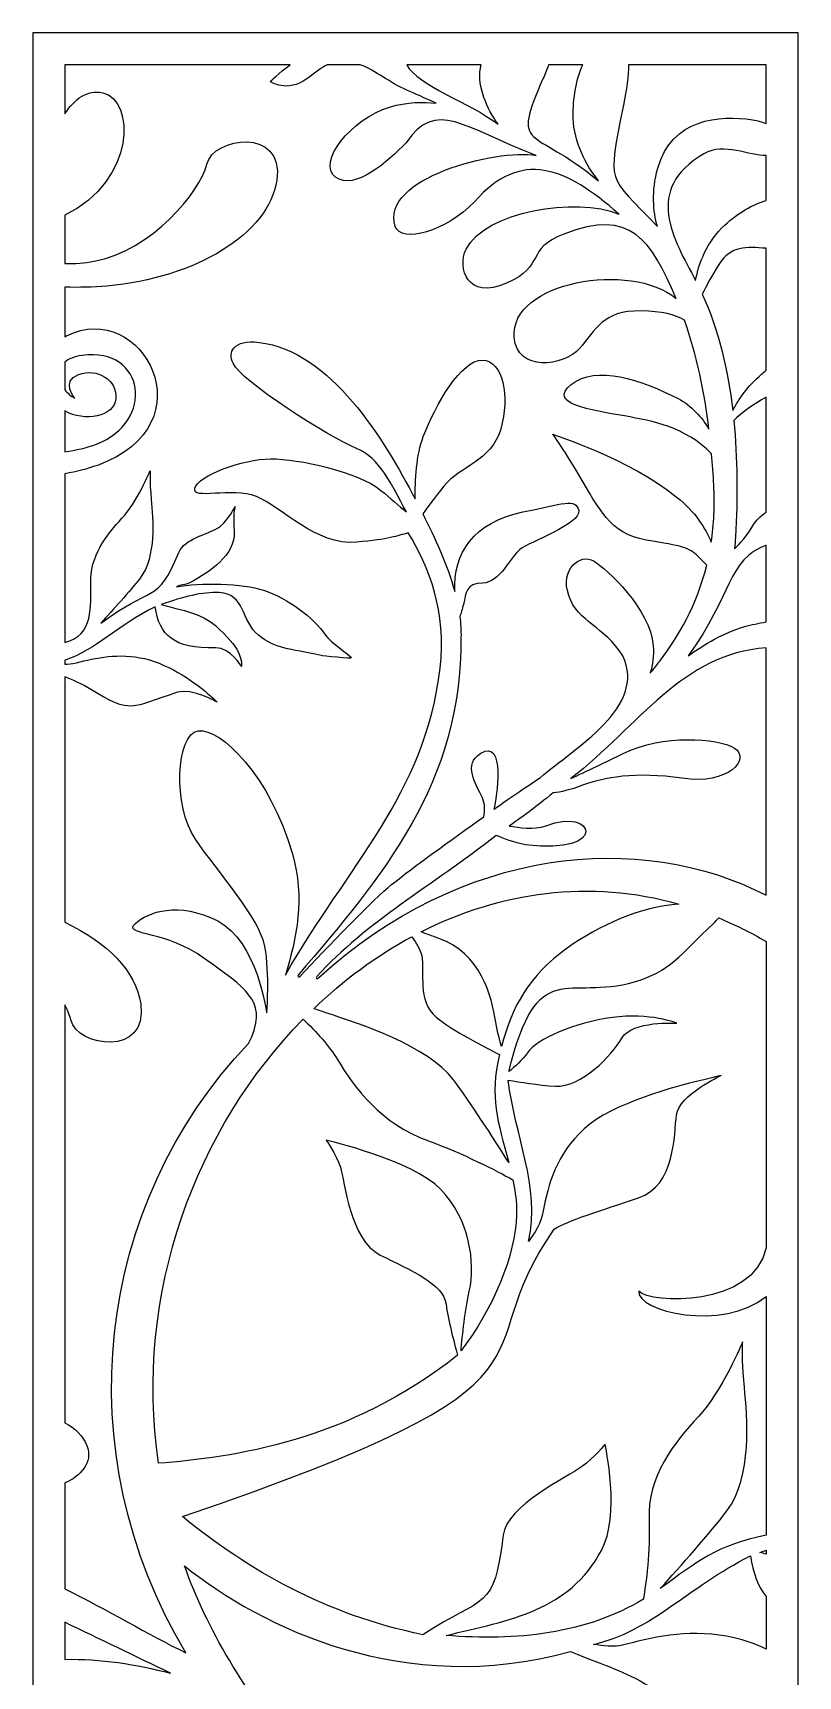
# Model space of a CAD drawing. Header units: centimetres. Extents: x -49 to 17, y -124 to 110.
# Drawn here: x -49.5 to 17.3, y -33.3 to 110.2 of the extents above; entities that cross this region are included whole.
import ezdxf

# ---------------------------------------------------------------- set-up
doc = ezdxf.new("R2010")
doc.units = ezdxf.units.CM
doc.header["$MEASUREMENT"] = 0
doc.layers.add('layer 1', color=7, linetype='Continuous')

msp = doc.modelspace()

# ---------------------------------------------------------------- linework, layer by layer
at = {"layer": 'layer 1', "color": 141}
for points, knots in [([(14.53017, -123.61049), (14.53017, -123.61049), (2.59773, -123.61049), (2.59773, -123.61049), (2.59773, -123.61049), (2.59773, -123.61049), (-3.28819, -123.61049), (-3.28819, -123.61049), (-3.28819, -123.61049), (-3.28819, -123.61049), (-11.98236, -123.61049), (-11.98236, -123.61049), (-11.98236, -123.61049), (-11.98236, -123.61049), (-17.14743, -123.61049), (-17.14743, -123.61049), (-17.14743, -123.61049), (-17.14743, -123.61049), (-24.10358, -123.61049), (-24.10358, -123.61049), (-24.10358, -123.61049), (-24.10358, -123.61049), (-29.57331, -123.61049), (-29.57331, -123.61049), (-29.57331, -123.61049), (-29.57331, -123.61049), (-33.49654, -123.61049), (-33.49654, -123.61049), (-33.49654, -123.61049), (-33.49654, -123.61049), (-35.16635, -123.61049), (-35.16635, -123.61049), (-35.16635, -123.61049), (-35.16635, -123.61049), (-35.2209, -123.61049), (-35.2209, -123.61049), (-35.2209, -123.61049), (-35.2209, -123.61049), (-37.13252, -123.61049), (-37.13252, -123.61049), (-37.13252, -123.61049), (-37.13252, -123.61049), (-43.0634, -123.61049), (-43.0634, -123.61049), (-43.0634, -123.61049), (-43.0634, -123.61049), (-45.85466, -123.61049), (-45.85466, -123.61049), (-45.85466, -123.61049), (-45.85466, -123.61049), (-46.70176, -123.61049), (-46.70176, -123.61049), (-46.70176, -123.61049), (-46.70176, -123.61049), (-49.48503, -123.61049), (-49.48503, -123.61049), (-49.48503, -123.61049), (-49.48503, -123.61049), (-49.48503, -120.82722), (-49.48503, -120.82722), (-49.48503, -120.82722), (-49.48503, -120.82722), (-49.48503, -95.26019), (-49.48503, -95.26019), (-49.48503, -95.26019), (-49.48503, -95.26019), (-49.48503, -93.63935), (-49.48503, -93.63935), (-49.48503, -93.63935), (-49.48503, -93.63935), (-49.48503, -75.21119), (-49.48503, -75.21119), (-49.48503, -75.21119), (-49.48503, -75.21119), (-49.48503, -72.286), (-49.48503, -72.286), (-49.48503, -72.286), (-49.48503, -72.286), (-49.48503, -33.89677), (-49.48503, -33.89677), (-49.48503, -33.89677), (-49.48503, -33.89677), (-49.48503, -32.11366), (-49.48503, -32.11366), (-49.48503, -32.11366), (-49.48503, -32.11366), (-49.48503, -27.23215), (-49.48503, -27.23215), (-49.48503, -27.23215), (-49.48503, -27.23215), (-49.48503, -24.23742), (-49.48503, -24.23742), (-49.48503, -24.23742), (-49.48503, -24.23742), (-49.48503, -15.8034), (-49.48503, -15.8034), (-49.48503, -15.8034), (-49.48503, -15.8034), (-49.48503, -13.69534), (-49.48503, -13.69534), (-49.48503, -13.69534), (-49.48503, -13.69534), (-49.48503, -11.50482), (-49.48503, -11.50482), (-49.48503, -11.50482), (-49.48503, -11.50482), (-49.48503, -10.71672), (-49.48503, -10.71672), (-49.48503, -10.71672), (-49.48503, -10.71672), (-49.48503, 0.79151), (-49.48503, 0.79151), (-49.48503, 0.79151), (-49.48503, 0.79151), (-49.48503, 7.53074), (-49.48503, 7.53074), (-49.48503, 7.53074), (-49.48503, 7.53074), (-49.48503, 28.84719), (-49.48503, 28.84719), (-49.48503, 28.84719), (-49.48503, 28.84719), (-49.48503, 33.58481), (-49.48503, 33.58481), (-49.48503, 33.58481), (-49.48503, 33.58481), (-49.48503, 71.41688), (-49.48503, 71.41688), (-49.48503, 71.41688), (-49.48503, 71.41688), (-49.48503, 73.51096), (-49.48503, 73.51096), (-49.48503, 73.51096), (-49.48503, 73.51096), (-49.48503, 88.22528), (-49.48503, 88.22528), (-49.48503, 88.22528), (-49.48503, 88.22528), (-49.48503, 90.2775), (-49.48503, 90.2775), (-49.48503, 90.2775), (-49.48503, 90.2775), (-49.48503, 93.26028), (-49.48503, 93.26028), (-49.48503, 93.26028), (-49.48503, 93.26028), (-49.48503, 97.80154), (-49.48503, 97.80154), (-49.48503, 97.80154), (-49.48503, 97.80154), (-49.48503, 107.40089), (-49.48503, 107.40089), (-49.48503, 107.40089), (-49.48503, 107.40089), (-49.48503, 110.18416), (-49.48503, 110.18416), (-49.48503, 110.18416), (-49.48503, 110.18416), (-46.70176, 110.18416), (-46.70176, 110.18416), (-46.70176, 110.18416), (-46.70176, 110.18416), (-22.59126, 110.18416), (-22.59126, 110.18416), (-22.59126, 110.18416), (-22.59126, 110.18416), (-20.7396, 110.18416), (-20.7396, 110.18416), (-20.7396, 110.18416), (-20.7396, 110.18416), (-18.30544, 110.18416), (-18.30544, 110.18416), (-18.30544, 110.18416), (-18.30544, 110.18416), (-15.38807, 110.18416), (-15.38807, 110.18416), (-15.38807, 110.18416), (-15.38807, 110.18416), (-8.41388, 110.18416), (-8.41388, 110.18416), (-8.41388, 110.18416), (-8.41388, 110.18416), (-4.50424, 110.18416), (-4.50424, 110.18416), (-4.50424, 110.18416), (-4.50424, 110.18416), (14.53017, 110.18416), (14.53017, 110.18416), (14.53017, 110.18416), (14.53017, 110.18416), (17.31344, 110.18416), (17.31344, 110.18416), (17.31344, 110.18416), (17.31344, 110.18416), (17.31344, 107.40089), (17.31344, 107.40089), (17.31344, 107.40089), (17.31344, 107.40089), (17.31344, 95.89202), (17.31344, 95.89202), (17.31344, 95.89202), (17.31344, 95.89202), (17.31344, 91.40021), (17.31344, 91.40021), (17.31344, 91.40021), (17.31344, 91.40021), (17.31344, 82.64008), (17.31344, 82.64008), (17.31344, 82.64008), (17.31344, 82.64008), (17.31344, 79.666), (17.31344, 79.666), (17.31344, 79.666), (17.31344, 79.666), (17.31344, 69.77913), (17.31344, 69.77913), (17.31344, 69.77913), (17.31344, 69.77913), (17.31344, 66.06603), (17.31344, 66.06603), (17.31344, 66.06603), (17.31344, 66.06603), (17.31344, 59.00961), (17.31344, 59.00961), (17.31344, 59.00961), (17.31344, 59.00961), (17.31344, 56.39298), (17.31344, 56.39298), (17.31344, 56.39298), (17.31344, 56.39298), (17.31344, 33.24182), (17.31344, 33.24182), (17.31344, 33.24182), (17.31344, 33.24182), (17.31344, 29.05725), (17.31344, 29.05725), (17.31344, 29.05725), (17.31344, 29.05725), (17.31344, 3.33801), (17.31344, 3.33801), (17.31344, 3.33801), (17.31344, 3.33801), (17.31344, -0.15271), (17.31344, -0.15271), (17.31344, -0.15271), (17.31344, -0.15271), (17.31344, -3.89104), (17.31344, -3.89104), (17.31344, -3.89104), (17.31344, -3.89104), (17.31344, -4.10436), (17.31344, -4.10436), (17.31344, -4.10436), (17.31344, -4.10436), (17.31344, -14.19958), (17.31344, -14.19958), (17.31344, -14.19958), (17.31344, -14.19958), (17.31344, -19.89128), (17.31344, -19.89128), (17.31344, -19.89128), (17.31344, -19.89128), (17.31344, -20.4491), (17.31344, -20.4491), (17.31344, -20.4491), (17.31344, -20.4491), (17.31344, -21.46833), (17.31344, -21.46833), (17.31344, -21.46833), (17.31344, -21.46833), (17.31344, -23.10727), (17.31344, -23.10727), (17.31344, -23.10727), (17.31344, -23.10727), (17.31344, -28.06078), (17.31344, -28.06078), (17.31344, -28.06078), (17.31344, -28.06078), (17.31344, -32.46795), (17.31344, -32.46795), (17.31344, -32.46795), (17.31344, -32.46795), (17.31344, -34.46588), (17.31344, -34.46588), (17.31344, -34.46588), (17.31344, -34.46588), (17.31344, -41.5992), (17.31344, -41.5992), (17.31344, -41.5992), (17.31344, -41.5992), (17.31344, -45.99986), (17.31344, -45.99986), (17.31344, -45.99986), (17.31344, -45.99986), (17.31344, -66.07031), (17.31344, -66.07031), (17.31344, -66.07031), (17.31344, -66.07031), (17.31344, -73.65919), (17.31344, -73.65919), (17.31344, -73.65919), (17.31344, -73.65919), (17.31344, -120.82722), (17.31344, -120.82722), (17.31344, -120.82722), (17.31344, -120.82722), (17.31344, -121.30969), (17.31344, -121.30969), (17.31344, -121.30969), (17.31344, -121.30969), (17.31344, -123.03151), (17.31344, -123.03151), (17.31344, -123.03151), (17.31344, -123.03151), (17.31344, -123.61049), (17.31344, -123.61049), (17.31344, -123.61049), (17.31344, -123.61049), (14.53017, -123.61049), (14.53017, -123.61049)], [0, 0, 0, 0, 0.012345679, 0.012345679, 0.012345679, 0.012345679, 0.024691358, 0.024691358, 0.024691358, 0.024691358, 0.037037037, 0.037037037, 0.037037037, 0.037037037, 0.049382716, 0.049382716, 0.049382716, 0.049382716, 0.061728395, 0.061728395, 0.061728395, 0.061728395, 0.074074074, 0.074074074, 0.074074074, 0.074074074, 0.086419753, 0.086419753, 0.086419753, 0.086419753, 0.098765432, 0.098765432, 0.098765432, 0.098765432, 0.111111111, 0.111111111, 0.111111111, 0.111111111, 0.12345679, 0.12345679, 0.12345679, 0.12345679, 0.135802469, 0.135802469, 0.135802469, 0.135802469, 0.148148148, 0.148148148, 0.148148148, 0.148148148, 0.160493827, 0.160493827, 0.160493827, 0.160493827, 0.172839506, 0.172839506, 0.172839506, 0.172839506, 0.185185185, 0.185185185, 0.185185185, 0.185185185, 0.197530864, 0.197530864, 0.197530864, 0.197530864, 0.209876543, 0.209876543, 0.209876543, 0.209876543, 0.222222222, 0.222222222, 0.222222222, 0.222222222, 0.234567901, 0.234567901, 0.234567901, 0.234567901, 0.24691358, 0.24691358, 0.24691358, 0.24691358, 0.259259259, 0.259259259, 0.259259259, 0.259259259, 0.271604938, 0.271604938, 0.271604938, 0.271604938, 0.283950617, 0.283950617, 0.283950617, 0.283950617, 0.296296296, 0.296296296, 0.296296296, 0.296296296, 0.308641975, 0.308641975, 0.308641975, 0.308641975, 0.320987654, 0.320987654, 0.320987654, 0.320987654, 0.333333333, 0.333333333, 0.333333333, 0.333333333, 0.345679012, 0.345679012, 0.345679012, 0.345679012, 0.358024691, 0.358024691, 0.358024691, 0.358024691, 0.37037037, 0.37037037, 0.37037037, 0.37037037, 0.382716049, 0.382716049, 0.382716049, 0.382716049, 0.395061728, 0.395061728, 0.395061728, 0.395061728, 0.407407407, 0.407407407, 0.407407407, 0.407407407, 0.419753086, 0.419753086, 0.419753086, 0.419753086, 0.432098765, 0.432098765, 0.432098765, 0.432098765, 0.444444444, 0.444444444, 0.444444444, 0.444444444, 0.456790123, 0.456790123, 0.456790123, 0.456790123, 0.469135802, 0.469135802, 0.469135802, 0.469135802, 0.481481481, 0.481481481, 0.481481481, 0.481481481, 0.49382716, 0.49382716, 0.49382716, 0.49382716, 0.50617284, 0.50617284, 0.50617284, 0.50617284, 0.518518519, 0.518518519, 0.518518519, 0.518518519, 0.530864198, 0.530864198, 0.530864198, 0.530864198, 0.543209877, 0.543209877, 0.543209877, 0.543209877, 0.555555556, 0.555555556, 0.555555556, 0.555555556, 0.567901235, 0.567901235, 0.567901235, 0.567901235, 0.580246914, 0.580246914, 0.580246914, 0.580246914, 0.592592593, 0.592592593, 0.592592593, 0.592592593, 0.604938272, 0.604938272, 0.604938272, 0.604938272, 0.617283951, 0.617283951, 0.617283951, 0.617283951, 0.62962963, 0.62962963, 0.62962963, 0.62962963, 0.641975309, 0.641975309, 0.641975309, 0.641975309, 0.654320988, 0.654320988, 0.654320988, 0.654320988, 0.666666667, 0.666666667, 0.666666667, 0.666666667, 0.679012346, 0.679012346, 0.679012346, 0.679012346, 0.691358025, 0.691358025, 0.691358025, 0.691358025, 0.703703704, 0.703703704, 0.703703704, 0.703703704, 0.716049383, 0.716049383, 0.716049383, 0.716049383, 0.728395062, 0.728395062, 0.728395062, 0.728395062, 0.740740741, 0.740740741, 0.740740741, 0.740740741, 0.75308642, 0.75308642, 0.75308642, 0.75308642, 0.765432099, 0.765432099, 0.765432099, 0.765432099, 0.777777778, 0.777777778, 0.777777778, 0.777777778, 0.790123457, 0.790123457, 0.790123457, 0.790123457, 0.802469136, 0.802469136, 0.802469136, 0.802469136, 0.814814815, 0.814814815, 0.814814815, 0.814814815, 0.827160494, 0.827160494, 0.827160494, 0.827160494, 0.839506173, 0.839506173, 0.839506173, 0.839506173, 0.851851852, 0.851851852, 0.851851852, 0.851851852, 0.864197531, 0.864197531, 0.864197531, 0.864197531, 0.87654321, 0.87654321, 0.87654321, 0.87654321, 0.888888889, 0.888888889, 0.888888889, 0.888888889, 0.901234568, 0.901234568, 0.901234568, 0.901234568, 0.913580247, 0.913580247, 0.913580247, 0.913580247, 0.925925926, 0.925925926, 0.925925926, 0.925925926, 0.938271605, 0.938271605, 0.938271605, 0.938271605, 0.950617284, 0.950617284, 0.950617284, 0.950617284, 0.962962963, 0.962962963, 0.962962963, 0.962962963, 0.975308642, 0.975308642, 0.975308642, 0.975308642, 1, 1, 1, 1]), ([(-27.01625, 107.40089), (-28.03802, 106.65851), (-28.76322, 105.92714), (-28.76322, 105.92714), (-28.76322, 105.92714), (-28.76322, 105.92714), (-27.3036, 104.91377), (-25.57821, 106.17478), (-25.57821, 106.17478), (-24.77184, 106.76373), (-24.2399, 107.15742), (-23.79152, 107.40089), (-23.79152, 107.40089), (-23.79152, 107.40089), (-20.90987, 107.40089), (-20.90987, 107.40089), (-20.90987, 107.40089), (-19.52009, 106.88164), (-18.39804, 105.86193), (-16.83527, 105.18205), (-16.83527, 105.18205), (-16.15512, 104.88606), (-15.27904, 104.49737), (-14.28254, 104.03794), (-14.28254, 104.03794), (-15.38884, 104.1715), (-16.81341, 104.16754), (-18.34345, 103.70387), (-18.34345, 103.70387), (-21.74106, 102.67636), (-24.74094, 98.82327), (-23.06459, 97.59172), (-23.06459, 97.59172), (-21.38846, 96.36002), (-18.53848, 98.92901), (-16.88702, 100.59395), (-16.88702, 100.59395), (-14.35243, 104.44248), (-11.86905, 101.94132), (-5.56605, 99.47294), (-5.56605, 99.47294), (-8.9989, 100.10592), (-19.22073, 97.48068), (-17.86541, 93.28693), (-17.86541, 93.28693), (-17.31749, 91.74647), (-13.42713, 92.83609), (-10.9381, 95.43187), (-10.9381, 95.43187), (-6.90713, 100.07904), (-2.933, 98.43552), (1.66924, 94.36347), (1.66924, 94.36347), (-2.0658, 95.8936), (-10.0541, 94.59628), (-11.66475, 91.2983), (-11.66475, 91.2983), (-12.46379, 89.66528), (-11.58544, 86.80051), (-8.13014, 88.32428), (-8.13014, 88.32428), (-4.67478, 89.84583), (-6.56799, 91.29347), (-3.1359, 92.61807), (-3.1359, 92.61807), (2.73856, 94.88756), (4.44168, 92.13934), (6.66389, 86.9889), (6.66389, 86.9889), (2.75849, 90.27432), (-7.88241, 88.47095), (-7.47262, 83.58013), (-7.47262, 83.58013), (-7.21889, 80.56661), (-3.15653, 81.04287), (-1.7578, 82.62793), (-1.7578, 82.62793), (-0.35881, 84.21401), (0.21062, 85.96514), (3.60074, 85.89794), (3.60074, 85.89794), (5.42981, 85.86006), (6.55706, 85.58435), (7.39239, 85.10736), (7.39239, 85.10736), (8.48547, 82.02915), (9.14518, 78.72364), (9.53174, 75.58342), (9.53174, 75.58342), (8.90159, 76.62011), (8.02575, 77.63939), (6.83224, 78.25452), (6.83224, 78.25452), (3.62759, 79.90664), (-0.34507, 81.21826), (-2.4892, 79.49243), (-2.4892, 79.49243), (-4.63424, 77.76544), (-0.80927, 77.2639), (2.16256, 76.72927), (2.16256, 76.72927), (4.69552, 76.2736), (7.40169, 75.79592), (9.7638, 73.43834), (9.7638, 73.43834), (9.84683, 72.50437), (9.90973, 71.59486), (9.9539, 70.72163), (9.9539, 70.72163), (10.04618, 68.90188), (9.95569, 67.23824), (9.72857, 65.71005), (9.72857, 65.71005), (9.25266, 66.90928), (8.36013, 68.32168), (6.67673, 69.68409), (6.67673, 69.68409), (2.57562, 73.00234), (-4.09348, 75.12905), (-4.09348, 75.12905), (-4.09348, 75.12905), (-4.09348, 75.12905), (-3.35621, 74.17168), (-1.7335, 71.44773), (-1.7335, 71.44773), (-0.11079, 68.72394), (0.83682, 66.45451), (4.04913, 65.89985), (4.04913, 65.89985), (7.2609, 65.34624), (7.74159, 65.30808), (8.61095, 64.44081), (8.61095, 64.44081), (8.86862, 64.18399), (9.11165, 63.93008), (9.33223, 63.69747), (9.33223, 63.69747), (8.46821, 60.1757), (6.8686, 57.46896), (5.23684, 55.32665), (5.23684, 55.32665), (4.97868, 54.98745), (4.69825, 54.6372), (4.40676, 54.28108), (4.40676, 54.28108), (4.60984, 54.99912), (4.72929, 55.80328), (4.66642, 56.66892), (4.66642, 56.66892), (4.43561, 59.88061), (0.5976, 63.3789), (-0.53514, 64.06838), (-0.53514, 64.06838), (-1.66797, 64.75667), (-3.52565, 63.40558), (-2.7093, 61.04604), (-2.7093, 61.04604), (-1.89386, 58.68549), (0.37986, 58.40603), (2.01393, 55.78116), (2.01393, 55.78116), (4.14581, 51.33335), (-2.23288, 47.71007), (-5.17729, 45.17247), (-5.17729, 45.17247), (-6.35082, 44.37756), (-7.6228, 43.5425), (-9.23755, 42.40452), (-9.23755, 42.40452), (-9.00051, 43.36227), (-8.21332, 48.6331), (-10.39116, 47.28282), (-10.39116, 47.28282), (-11.96161, 46.30887), (-10.82426, 44.62235), (-10.24188, 43.37863), (-10.24188, 43.37863), (-10.00544, 42.87318), (-10.02166, 42.27305), (-10.12227, 41.73827), (-10.12227, 41.73827), (-13.05342, 39.66592), (-16.19956, 37.37918), (-18.16659, 35.82313), (-18.16659, 35.82313), (-19.65183, 34.64749), (-24.00093, 30.11475), (-26.11389, 27.85609), (-26.11389, 27.85609), (-26.27064, 27.62634), (-26.42737, 27.78615), (-26.33881, 27.90267), (-26.33881, 27.90267), (-19.02299, 36.44083), (-11.9905, 44.68569), (-12.11836, 57.40003), (-12.11836, 57.40003), (-12.09886, 57.99881), (-12.14302, 58.60646), (-12.22062, 59.2204), (-12.22062, 59.2204), (-12.11987, 59.498), (-12.00392, 59.85663), (-11.90269, 60.27751), (-11.90269, 60.27751), (-11.66666, 61.25674), (-11.68234, 62.15587), (-10.22759, 62.14179), (-10.22759, 62.14179), (-8.77321, 62.1253), (-7.77339, 64.44171), (-6.97093, 65.07551), (-6.97093, 65.07551), (-6.16833, 65.71154), (-1.6073, 67.34606), (-1.84021, 68.46218), (-1.84021, 68.46218), (-2.07415, 69.57852), (-3.2257, 69.07178), (-6.70838, 68.3491), (-6.70838, 68.3491), (-11.05905, 67.44778), (-12.78332, 64.72218), (-12.66203, 61.41372), (-12.66203, 61.41372), (-13.29433, 63.74732), (-14.38507, 66.08232), (-15.45811, 68.19136), (-15.45811, 68.19136), (-15.02301, 68.77397), (-14.37556, 69.62919), (-13.60674, 70.59287), (-13.60674, 70.59287), (-12.18406, 72.37589), (-9.46825, 72.75939), (-8.65137, 75.58988), (-8.65137, 75.58988), (-7.83527, 78.41816), (-8.43691, 81.56093), (-10.25216, 81.6054), (-10.25216, 81.6054), (-12.06742, 81.64971), (-14.34655, 77.73843), (-15.40398, 74.92696), (-15.40398, 74.92696), (-16.00726, 73.32184), (-16.13051, 71.09905), (-16.12523, 69.48222), (-16.12523, 69.48222), (-18.80401, 74.62732), (-23.47255, 82.42753), (-29.7329, 83.149), (-29.7329, 83.149), (-31.99283, 83.4665), (-32.51266, 82.22343), (-32.00954, 81.33311), (-32.00954, 81.33311), (-31.34159, 79.78264), (-23.66303, 74.88232), (-21.23005, 73.89185), (-21.23005, 73.89185), (-19.17254, 73.05318), (-18.23377, 70.80204), (-16.87991, 68.34967), (-16.87991, 68.34967), (-17.51432, 68.89132), (-18.29207, 69.54945), (-19.11033, 70.23073), (-19.11033, 70.23073), (-21.10145, 71.88419), (-26.31014, 72.99645), (-28.73894, 72.9899), (-28.73894, 72.9899), (-31.16759, 72.98232), (-35.10343, 71.49894), (-35.3513, 70.41961), (-35.3513, 70.41961), (-35.5995, 69.34149), (-32.17939, 70.56702), (-29.97498, 69.69462), (-29.97498, 69.69462), (-27.77084, 68.82103), (-24.77455, 65.38977), (-21.2178, 65.70732), (-21.2178, 65.70732), (-18.33845, 65.9638), (-17.7414, 66.25896), (-16.72067, 66.52383), (-16.72067, 66.52383), (-14.89576, 63.58357), (-13.36192, 59.62541), (-13.93792, 54.71362), (-13.93792, 54.71362), (-15.23076, 43.67364), (-22.03425, 37.41319), (-27.44463, 27.91098), (-27.44463, 27.91098), (-26.45841, 31.13572), (-25.70312, 34.61383), (-26.83348, 38.50494), (-26.83348, 38.50494), (-28.82265, 45.35076), (-33.07314, 49.47934), (-35.0427, 49.23656), (-35.0427, 49.23656), (-37.01246, 48.99397), (-37.27386, 42.6261), (-35.30145, 39.77471), (-35.30145, 39.77471), (-33.32943, 36.92385), (-29.68159, 32.84302), (-29.2387, 30.4126), (-29.2387, 30.4126), (-28.79499, 27.98199), (-29.06867, 24.60981), (-29.06867, 24.60981), (-29.06867, 24.60981), (-29.06867, 24.60981), (-29.91397, 30.86473), (-33.34724, 32.63406), (-33.34724, 32.63406), (-36.78096, 34.40307), (-39.44522, 33.41624), (-40.5347, 32.4053), (-40.5347, 32.4053), (-41.62401, 31.39385), (-38.4174, 31.83851), (-35.13823, 29.78191), (-35.13823, 29.78191), (-31.37758, 27.12316), (-29.32979, 25.95393), (-30.13173, 23.22257), (-30.13173, 23.22257), (-30.24629, 22.83238), (-30.41902, 22.4103), (-30.65321, 21.94746), (-30.65321, 21.94746), (-44.06995, 7.84453), (-46.62809, -13.65581), (-36.14051, -31.26094), (-36.14051, -31.26094), (-39.39812, -29.70588), (-43.00518, -27.47655), (-46.70176, -25.69753), (-46.70176, -25.69753), (-46.70176, -25.69753), (-46.70176, -16.43001), (-46.70176, -16.43001), (-46.70176, -16.43001), (-45.34951, -15.93676), (-44.22658, -14.59036), (-44.7439, -13.25805), (-44.7439, -13.25805), (-45.10406, -12.33033), (-45.79382, -11.63149), (-46.70176, -11.20164), (-46.70176, -11.20164), (-46.70176, 1.00415), (-46.70176, 13.04356), (-46.70176, 25.3046), (-46.70176, 25.3046), (-46.44353, 24.82069), (-46.26493, 24.37798), (-46.17718, 24.00367), (-46.17718, 24.00367), (-45.61806, 21.61786), (-39.40591, 20.71605), (-40.06736, 25.39225), (-40.06736, 25.39225), (-40.47098, 28.24454), (-43.01909, 30.80108), (-46.70176, 32.51727), (-46.70176, 32.51727), (-46.70176, 32.51727), (-46.70176, 53.95103), (-46.70176, 53.95103), (-46.70176, 53.95103), (-45.89716, 53.63331), (-45.25208, 53.34752), (-44.42721, 52.84944), (-44.42721, 52.84944), (-40.75318, 50.63046), (-41.06813, 51.29644), (-36.84763, 52.60248), (-36.84763, 52.60248), (-35.59993, 52.98869), (-33.40941, 51.75962), (-33.40941, 51.75962), (-33.40941, 51.75962), (-33.40941, 51.75962), (-33.40941, 51.75962), (-34.23392, 52.50822), (-34.23392, 52.50822), (-35.05869, 53.25659), (-37.49142, 55.02817), (-39.72846, 55.54035), (-39.72846, 55.54035), (-41.96597, 56.05221), (-44.00212, 55.62269), (-45.69036, 55.18064), (-45.69036, 55.18064), (-46.10368, 55.07253), (-46.41731, 55.05278), (-46.70176, 55.06786), (-46.70176, 55.06786), (-46.70176, 55.06786), (-46.70176, 55.39716), (-46.70176, 55.39716), (-46.70176, 55.39716), (-43.92653, 56.32342), (-42.01334, 58.49294), (-38.81685, 60.07259), (-38.81685, 60.07259), (-38.43533, 57.60313), (-37.25529, 56.40873), (-33.51629, 56.47998), (-33.51629, 56.47998), (-32.20477, 56.50472), (-31.287, 54.845), (-31.287, 54.845), (-31.287, 54.845), (-31.287, 54.845), (-31.0462, 55.929), (-32.497, 57.37735), (-32.497, 57.37735), (-34.46338, 59.65403), (-35.85263, 59.54072), (-38.2898, 60.26781), (-38.2898, 60.26781), (-36.32569, 60.95923), (-34.7124, 61.36421), (-33.22231, 61.31075), (-33.22231, 61.31075), (-30.95736, 61.22872), (-31.29065, 58.79787), (-29.79751, 57.5938), (-29.79751, 57.5938), (-28.30411, 56.39014), (-27.16684, 56.42141), (-24.3251, 55.81504), (-24.3251, 55.81504), (-24.29054, 55.80764), (-21.53488, 55.46187), (-21.67423, 55.63339), (-21.67423, 55.63339), (-21.85637, 55.85758), (-23.55738, 57.01645), (-23.94636, 57.59783), (-23.94636, 57.59783), (-24.9807, 59.14436), (-27.21036, 60.79142), (-29.3464, 61.51523), (-29.3464, 61.51523), (-31.11241, 62.11383), (-34.96194, 62.22031), (-36.95111, 61.80749), (-36.95111, 61.80749), (-36.65065, 62.02142), (-36.21608, 61.91817), (-35.60551, 62.25919), (-35.60551, 62.25919), (-34.15519, 63.06935), (-31.78755, 64.56468), (-31.91304, 66.65291), (-31.91304, 66.65291), (-31.99666, 68.04987), (-31.90103, 68.60282), (-31.82928, 68.81674), (-31.82928, 68.81674), (-32.02428, 68.4441), (-32.63396, 67.36633), (-33.37973, 66.92189), (-33.37973, 66.92189), (-34.28849, 66.37989), (-36.23291, 66.01888), (-36.74865, 64.81565), (-36.74865, 64.81565), (-38.59809, 60.26129), (-39.18029, 61.92057), (-43.55939, 58.6452), (-43.55939, 58.6452), (-42.47128, 59.84679), (-41.04619, 61.35428), (-40.12651, 62.56631), (-40.12651, 62.56631), (-38.69314, 64.45484), (-39.00073, 67.77162), (-39.15431, 69.42983), (-39.15431, 69.42983), (-39.3079, 71.0883), (-39.25162, 71.94863), (-39.25162, 71.94863), (-39.25162, 71.94863), (-39.25162, 71.94863), (-40.3924, 69.18738), (-41.70594, 67.79751), (-41.70594, 67.79751), (-43.01953, 66.40759), (-44.54439, 64.45049), (-44.43759, 62.07509), (-44.43759, 62.07509), (-44.43805, 60.20868), (-44.14419, 57.54946), (-46.70176, 56.96253), (-46.70176, 56.96253), (-46.70176, 56.96253), (-46.70176, 71.68817), (-46.70176, 71.68817), (-46.70176, 71.68817), (-45.6891, 71.85801), (-44.73194, 72.10302), (-43.85651, 72.41975), (-43.85651, 72.41975), (-33.95013, 76.00384), (-40.00069, 87.03547), (-46.53736, 83.73685), (-46.53736, 83.73685), (-46.59344, 83.70852), (-46.64819, 83.67963), (-46.70176, 83.65027), (-46.70176, 83.65027), (-46.70176, 83.65027), (-46.70176, 87.98223), (-46.70176, 87.98223), (-46.70176, 87.98223), (-45.45671, 87.93591), (-44.22097, 87.97135), (-43.01526, 88.07858), (-43.01526, 88.07858), (-35.27629, 88.76512), (-28.85371, 92.64691), (-28.19207, 97.32238), (-28.19207, 97.32238), (-27.53062, 101.99859), (-33.74277, 101.09677), (-34.30189, 98.71097), (-34.30189, 98.71097), (-34.86096, 96.32613), (-39.1035, 91.16672), (-44.17132, 90.23742), (-44.17132, 90.23742), (-44.94427, 90.09598), (-45.79655, 90.02809), (-46.70176, 90.03579), (-46.70176, 90.03579), (-46.70176, 90.03579), (-46.70176, 94.25264), (-46.70176, 94.25264), (-46.70176, 94.25264), (-40.42768, 97.35706), (-40.60503, 104.34926), (-43.37382, 104.94893), (-43.37382, 104.94893), (-44.79284, 105.25651), (-45.82156, 104.41307), (-46.70176, 103.10037), (-46.70176, 103.10037), (-46.70176, 103.10037), (-46.70176, 107.40089), (-46.70176, 107.40089), (-46.70176, 107.40089), (-46.70176, 107.40089), (-27.01625, 107.40089), (-27.01625, 107.40089)], [0, 0, 0, 0, 0.007042254, 0.007042254, 0.007042254, 0.007042254, 0.014084507, 0.014084507, 0.014084507, 0.014084507, 0.021126761, 0.021126761, 0.021126761, 0.021126761, 0.028169014, 0.028169014, 0.028169014, 0.028169014, 0.035211268, 0.035211268, 0.035211268, 0.035211268, 0.042253521, 0.042253521, 0.042253521, 0.042253521, 0.049295775, 0.049295775, 0.049295775, 0.049295775, 0.056338028, 0.056338028, 0.056338028, 0.056338028, 0.063380282, 0.063380282, 0.063380282, 0.063380282, 0.070422535, 0.070422535, 0.070422535, 0.070422535, 0.077464789, 0.077464789, 0.077464789, 0.077464789, 0.084507042, 0.084507042, 0.084507042, 0.084507042, 0.091549296, 0.091549296, 0.091549296, 0.091549296, 0.098591549, 0.098591549, 0.098591549, 0.098591549, 0.105633803, 0.105633803, 0.105633803, 0.105633803, 0.112676056, 0.112676056, 0.112676056, 0.112676056, 0.11971831, 0.11971831, 0.11971831, 0.11971831, 0.126760563, 0.126760563, 0.126760563, 0.126760563, 0.133802817, 0.133802817, 0.133802817, 0.133802817, 0.14084507, 0.14084507, 0.14084507, 0.14084507, 0.147887324, 0.147887324, 0.147887324, 0.147887324, 0.154929577, 0.154929577, 0.154929577, 0.154929577, 0.161971831, 0.161971831, 0.161971831, 0.161971831, 0.169014085, 0.169014085, 0.169014085, 0.169014085, 0.176056338, 0.176056338, 0.176056338, 0.176056338, 0.183098592, 0.183098592, 0.183098592, 0.183098592, 0.190140845, 0.190140845, 0.190140845, 0.190140845, 0.197183099, 0.197183099, 0.197183099, 0.197183099, 0.204225352, 0.204225352, 0.204225352, 0.204225352, 0.211267606, 0.211267606, 0.211267606, 0.211267606, 0.218309859, 0.218309859, 0.218309859, 0.218309859, 0.225352113, 0.225352113, 0.225352113, 0.225352113, 0.232394366, 0.232394366, 0.232394366, 0.232394366, 0.23943662, 0.23943662, 0.23943662, 0.23943662, 0.246478873, 0.246478873, 0.246478873, 0.246478873, 0.253521127, 0.253521127, 0.253521127, 0.253521127, 0.26056338, 0.26056338, 0.26056338, 0.26056338, 0.267605634, 0.267605634, 0.267605634, 0.267605634, 0.274647887, 0.274647887, 0.274647887, 0.274647887, 0.281690141, 0.281690141, 0.281690141, 0.281690141, 0.288732394, 0.288732394, 0.288732394, 0.288732394, 0.295774648, 0.295774648, 0.295774648, 0.295774648, 0.302816901, 0.302816901, 0.302816901, 0.302816901, 0.309859155, 0.309859155, 0.309859155, 0.309859155, 0.316901408, 0.316901408, 0.316901408, 0.316901408, 0.323943662, 0.323943662, 0.323943662, 0.323943662, 0.330985915, 0.330985915, 0.330985915, 0.330985915, 0.338028169, 0.338028169, 0.338028169, 0.338028169, 0.345070423, 0.345070423, 0.345070423, 0.345070423, 0.352112676, 0.352112676, 0.352112676, 0.352112676, 0.35915493, 0.35915493, 0.35915493, 0.35915493, 0.366197183, 0.366197183, 0.366197183, 0.366197183, 0.373239437, 0.373239437, 0.373239437, 0.373239437, 0.38028169, 0.38028169, 0.38028169, 0.38028169, 0.387323944, 0.387323944, 0.387323944, 0.387323944, 0.394366197, 0.394366197, 0.394366197, 0.394366197, 0.401408451, 0.401408451, 0.401408451, 0.401408451, 0.408450704, 0.408450704, 0.408450704, 0.408450704, 0.415492958, 0.415492958, 0.415492958, 0.415492958, 0.422535211, 0.422535211, 0.422535211, 0.422535211, 0.429577465, 0.429577465, 0.429577465, 0.429577465, 0.436619718, 0.436619718, 0.436619718, 0.436619718, 0.443661972, 0.443661972, 0.443661972, 0.443661972, 0.450704225, 0.450704225, 0.450704225, 0.450704225, 0.457746479, 0.457746479, 0.457746479, 0.457746479, 0.464788732, 0.464788732, 0.464788732, 0.464788732, 0.471830986, 0.471830986, 0.471830986, 0.471830986, 0.478873239, 0.478873239, 0.478873239, 0.478873239, 0.485915493, 0.485915493, 0.485915493, 0.485915493, 0.492957746, 0.492957746, 0.492957746, 0.492957746, 0.5, 0.5, 0.5, 0.5, 0.507042254, 0.507042254, 0.507042254, 0.507042254, 0.514084507, 0.514084507, 0.514084507, 0.514084507, 0.521126761, 0.521126761, 0.521126761, 0.521126761, 0.528169014, 0.528169014, 0.528169014, 0.528169014, 0.535211268, 0.535211268, 0.535211268, 0.535211268, 0.542253521, 0.542253521, 0.542253521, 0.542253521, 0.549295775, 0.549295775, 0.549295775, 0.549295775, 0.556338028, 0.556338028, 0.556338028, 0.556338028, 0.563380282, 0.563380282, 0.563380282, 0.563380282, 0.570422535, 0.570422535, 0.570422535, 0.570422535, 0.577464789, 0.577464789, 0.577464789, 0.577464789, 0.584507042, 0.584507042, 0.584507042, 0.584507042, 0.591549296, 0.591549296, 0.591549296, 0.591549296, 0.598591549, 0.598591549, 0.598591549, 0.598591549, 0.605633803, 0.605633803, 0.605633803, 0.605633803, 0.612676056, 0.612676056, 0.612676056, 0.612676056, 0.61971831, 0.61971831, 0.61971831, 0.61971831, 0.626760563, 0.626760563, 0.626760563, 0.626760563, 0.633802817, 0.633802817, 0.633802817, 0.633802817, 0.64084507, 0.64084507, 0.64084507, 0.64084507, 0.647887324, 0.647887324, 0.647887324, 0.647887324, 0.654929577, 0.654929577, 0.654929577, 0.654929577, 0.661971831, 0.661971831, 0.661971831, 0.661971831, 0.669014085, 0.669014085, 0.669014085, 0.669014085, 0.676056338, 0.676056338, 0.676056338, 0.676056338, 0.683098592, 0.683098592, 0.683098592, 0.683098592, 0.690140845, 0.690140845, 0.690140845, 0.690140845, 0.697183099, 0.697183099, 0.697183099, 0.697183099, 0.704225352, 0.704225352, 0.704225352, 0.704225352, 0.711267606, 0.711267606, 0.711267606, 0.711267606, 0.718309859, 0.718309859, 0.718309859, 0.718309859, 0.725352113, 0.725352113, 0.725352113, 0.725352113, 0.732394366, 0.732394366, 0.732394366, 0.732394366, 0.73943662, 0.73943662, 0.73943662, 0.73943662, 0.746478873, 0.746478873, 0.746478873, 0.746478873, 0.753521127, 0.753521127, 0.753521127, 0.753521127, 0.76056338, 0.76056338, 0.76056338, 0.76056338, 0.767605634, 0.767605634, 0.767605634, 0.767605634, 0.774647887, 0.774647887, 0.774647887, 0.774647887, 0.781690141, 0.781690141, 0.781690141, 0.781690141, 0.788732394, 0.788732394, 0.788732394, 0.788732394, 0.795774648, 0.795774648, 0.795774648, 0.795774648, 0.802816901, 0.802816901, 0.802816901, 0.802816901, 0.809859155, 0.809859155, 0.809859155, 0.809859155, 0.816901408, 0.816901408, 0.816901408, 0.816901408, 0.823943662, 0.823943662, 0.823943662, 0.823943662, 0.830985915, 0.830985915, 0.830985915, 0.830985915, 0.838028169, 0.838028169, 0.838028169, 0.838028169, 0.845070423, 0.845070423, 0.845070423, 0.845070423, 0.852112676, 0.852112676, 0.852112676, 0.852112676, 0.85915493, 0.85915493, 0.85915493, 0.85915493, 0.866197183, 0.866197183, 0.866197183, 0.866197183, 0.873239437, 0.873239437, 0.873239437, 0.873239437, 0.88028169, 0.88028169, 0.88028169, 0.88028169, 0.887323944, 0.887323944, 0.887323944, 0.887323944, 0.894366197, 0.894366197, 0.894366197, 0.894366197, 0.901408451, 0.901408451, 0.901408451, 0.901408451, 0.908450704, 0.908450704, 0.908450704, 0.908450704, 0.915492958, 0.915492958, 0.915492958, 0.915492958, 0.922535211, 0.922535211, 0.922535211, 0.922535211, 0.929577465, 0.929577465, 0.929577465, 0.929577465, 0.936619718, 0.936619718, 0.936619718, 0.936619718, 0.943661972, 0.943661972, 0.943661972, 0.943661972, 0.950704225, 0.950704225, 0.950704225, 0.950704225, 0.957746479, 0.957746479, 0.957746479, 0.957746479, 0.964788732, 0.964788732, 0.964788732, 0.964788732, 0.971830986, 0.971830986, 0.971830986, 0.971830986, 0.978873239, 0.978873239, 0.978873239, 0.978873239, 0.985915493, 0.985915493, 0.985915493, 0.985915493, 1, 1, 1, 1]), ([(-10.35647, 107.40089), (-10.38266, 107.29251), (-10.40532, 107.18193), (-10.4241, 107.06915), (-10.4241, 107.06915), (-10.6874, 105.49045), (-9.83329, 103.49355), (-8.88362, 102.2114), (-8.88362, 102.2114), (-11.2758, 104.06759), (-15.89899, 105.54708), (-16.84995, 107.40089), (-16.84995, 107.40089), (-16.84995, 107.40089), (-10.35647, 107.40089), (-10.35647, 107.40089)], [0, 0, 0, 0, 0.2, 0.2, 0.2, 0.2, 0.4, 0.4, 0.4, 0.4, 0.6, 0.6, 0.6, 0.6, 1, 1, 1, 1]), ([(-1.49168, 107.40089), (-2.05973, 106.17965), (-2.35308, 104.50794), (-2.31441, 102.73268), (-2.31441, 102.73268), (-2.2695, 100.63295), (-1.19824, 98.64577), (-0.1236, 97.27634), (-0.1236, 97.27634), (-5.95631, 102.12515), (-7.77795, 99.7271), (-4.9389, 106.23506), (-4.9389, 106.23506), (-4.74033, 106.64554), (-4.58578, 107.03486), (-4.4712, 107.40089), (-4.4712, 107.40089), (-4.4712, 107.40089), (-1.49168, 107.40089), (-1.49168, 107.40089)], [0, 0, 0, 0, 0.166666667, 0.166666667, 0.166666667, 0.166666667, 0.333333333, 0.333333333, 0.333333333, 0.333333333, 0.5, 0.5, 0.5, 0.5, 0.666666667, 0.666666667, 0.666666667, 0.666666667, 1, 1, 1, 1]), ([(14.53017, 107.40089), (14.53017, 107.40089), (14.53017, 102.25811), (14.53017, 102.25811), (14.53017, 102.25811), (14.19669, 102.40529), (13.79691, 102.52169), (13.32543, 102.59217), (13.32543, 102.59217), (10.46227, 103.01753), (6.30446, 102.74938), (5.06118, 98.35678), (5.06118, 98.35678), (4.49039, 96.34132), (4.66853, 94.58637), (5.02547, 93.27377), (5.02547, 93.27377), (0.64216, 97.91691), (0.65811, 96.7239), (2.06779, 103.88341), (2.06779, 103.88341), (2.33101, 105.22125), (2.53453, 106.44833), (2.50501, 107.40089), (2.50501, 107.40089), (2.50501, 107.40089), (14.53017, 107.40089), (14.53017, 107.40089)], [0, 0, 0, 0, 0.125, 0.125, 0.125, 0.125, 0.25, 0.25, 0.25, 0.25, 0.375, 0.375, 0.375, 0.375, 0.5, 0.5, 0.5, 0.5, 0.625, 0.625, 0.625, 0.625, 0.75, 0.75, 0.75, 0.75, 1, 1, 1, 1]), ([(14.53017, 99.47372), (14.53017, 99.47372), (14.53017, 95.55236), (14.53017, 95.55236), (14.53017, 95.55236), (13.3567, 95.19177), (12.11993, 94.52276), (10.91292, 93.40186), (10.91292, 93.40186), (9.33711, 91.93858), (8.65271, 90.10607), (8.35825, 88.5654), (8.35825, 88.5654), (6.45167, 92.18925), (3.7564, 96.51381), (9.09462, 99.63317), (9.09462, 99.63317), (10.83295, 100.64987), (13.07605, 99.41482), (14.53017, 99.47372)], [0, 0, 0, 0, 0.166666667, 0.166666667, 0.166666667, 0.166666667, 0.333333333, 0.333333333, 0.333333333, 0.333333333, 0.5, 0.5, 0.5, 0.5, 0.666666667, 0.666666667, 0.666666667, 0.666666667, 1, 1, 1, 1]), ([(14.53017, 91.37288), (14.53017, 91.37288), (14.53017, 80.71805), (14.53017, 80.71805), (14.53017, 80.71805), (14.39304, 80.60573), (14.25606, 80.49069), (14.11925, 80.37289), (14.11925, 80.37289), (12.92314, 79.34058), (12.13184, 78.20142), (11.60757, 77.20325), (11.60757, 77.20325), (11.18655, 80.81925), (10.35848, 84.27076), (8.94633, 87.35737), (8.94633, 87.35737), (9.29199, 88.08383), (9.76318, 88.97188), (10.3876, 89.95027), (10.3876, 89.95027), (11.45501, 91.62365), (12.77619, 91.49277), (14.53017, 91.37288)], [0, 0, 0, 0, 0.142857143, 0.142857143, 0.142857143, 0.142857143, 0.285714286, 0.285714286, 0.285714286, 0.285714286, 0.428571429, 0.428571429, 0.428571429, 0.428571429, 0.571428571, 0.571428571, 0.571428571, 0.571428571, 0.714285714, 0.714285714, 0.714285714, 0.714285714, 1, 1, 1, 1]), ([(-46.70176, 73.60928), (-46.70176, 73.60928), (-46.70176, 77.17463), (-46.70176, 77.17463), (-46.70176, 77.17463), (-44.99117, 76.17927), (-42.37156, 76.69387), (-42.23644, 78.23436), (-42.23644, 78.23436), (-42.09194, 79.86499), (-43.89201, 80.95587), (-45.48938, 80.35356), (-45.48938, 80.35356), (-47.08809, 79.75172), (-45.8215, 78.28309), (-45.8215, 78.28309), (-45.8215, 78.28309), (-46.17728, 78.48417), (-46.47399, 78.73354), (-46.70176, 79.00744), (-46.70176, 79.00744), (-46.70176, 79.00744), (-46.70176, 81.42245), (-46.70176, 81.42245), (-46.70176, 81.42245), (-46.37126, 81.7083), (-45.87594, 81.92331), (-45.1934, 82.01733), (-45.1934, 82.01733), (-39.60918, 82.78833), (-38.83839, 76.17634), (-43.93094, 74.27632), (-43.93094, 74.27632), (-44.77789, 73.95975), (-45.70965, 73.73539), (-46.70176, 73.60928)], [0, 0, 0, 0, 0.1, 0.1, 0.1, 0.1, 0.2, 0.2, 0.2, 0.2, 0.3, 0.3, 0.3, 0.3, 0.4, 0.4, 0.4, 0.4, 0.5, 0.5, 0.5, 0.5, 0.6, 0.6, 0.6, 0.6, 0.7, 0.7, 0.7, 0.7, 0.8, 0.8, 0.8, 0.8, 1, 1, 1, 1]), ([(14.53017, 78.36587), (14.53017, 78.36587), (14.53017, 68.33902), (14.53017, 68.33902), (14.53017, 68.33902), (14.01161, 67.97257), (13.62861, 67.60304), (13.43173, 67.25235), (13.43173, 67.25235), (12.88482, 66.27892), (12.24557, 65.57625), (11.74835, 65.11717), (11.74835, 65.11717), (11.79555, 65.47061), (11.82907, 65.82588), (11.84895, 66.18055), (11.84895, 66.18055), (12.03222, 69.58703), (12.02695, 73.02432), (11.70065, 76.34211), (11.70065, 76.34211), (12.40101, 77.05816), (13.39267, 77.74293), (14.53017, 78.36587)], [0, 0, 0, 0, 0.142857143, 0.142857143, 0.142857143, 0.142857143, 0.285714286, 0.285714286, 0.285714286, 0.285714286, 0.428571429, 0.428571429, 0.428571429, 0.428571429, 0.571428571, 0.571428571, 0.571428571, 0.571428571, 0.714285714, 0.714285714, 0.714285714, 0.714285714, 1, 1, 1, 1]), ([(14.53017, 65.46379), (14.53017, 65.46379), (14.53017, 58.74556), (14.53017, 58.74556), (14.53017, 58.74556), (13.86754, 58.63785), (13.22678, 58.49971), (12.62862, 58.33396), (12.62862, 58.33396), (10.85802, 57.84183), (9.07969, 56.76087), (7.71637, 55.78127), (7.71637, 55.78127), (11.59418, 61.13371), (11.13089, 64.16348), (14.53017, 65.46379)], [0, 0, 0, 0, 0.2, 0.2, 0.2, 0.2, 0.4, 0.4, 0.4, 0.4, 0.6, 0.6, 0.6, 0.6, 1, 1, 1, 1]), ([(14.53017, 56.47664), (14.53017, 56.47664), (14.53017, 34.88011), (14.53017, 34.88011), (14.53017, 34.88011), (3.46006, 40.59856), (-12.01078, 39.06866), (-24.53761, 27.68963), (-24.53761, 27.68963), (-24.68075, 27.52051), (-24.83833, 27.60629), (-24.70733, 27.77382), (-24.70733, 27.77382), (-20.33863, 32.60269), (-14.66417, 35.67049), (-9.03375, 40.10727), (-9.03375, 40.10727), (-8.43258, 39.84113), (-7.50856, 39.48454), (-6.47303, 39.28655), (-6.47303, 39.28655), (0.96829, 38.38648), (-0.51979, 42.64812), (-4.67129, 40.95416), (-4.67129, 40.95416), (-5.82843, 40.55897), (-7.04002, 40.78594), (-7.8967, 40.92381), (-7.8967, 40.92381), (-6.33695, 42.02399), (-5.66315, 42.5429), (-4.06566, 43.81547), (-4.06566, 43.81547), (-3.41587, 43.86712), (-2.61185, 44.06874), (-1.49495, 44.48172), (-1.49495, 44.48172), (0.28191, 45.13838), (3.13924, 45.71045), (7.19336, 45.09014), (7.19336, 45.09014), (11.24769, 44.46999), (13.22086, 46.80912), (11.74993, 47.72409), (11.74993, 47.72409), (10.27897, 48.6389), (5.45745, 48.92144), (2.11151, 47.28956), (2.11151, 47.28956), (0.52044, 46.51313), (-1.18025, 45.70497), (-2.53148, 45.06662), (-2.53148, 45.06662), (3.45566, 49.71588), (7.1726, 55.99169), (14.53017, 56.47664)], [0, 0, 0, 0, 0.066666667, 0.066666667, 0.066666667, 0.066666667, 0.133333333, 0.133333333, 0.133333333, 0.133333333, 0.2, 0.2, 0.2, 0.2, 0.266666667, 0.266666667, 0.266666667, 0.266666667, 0.333333333, 0.333333333, 0.333333333, 0.333333333, 0.4, 0.4, 0.4, 0.4, 0.466666667, 0.466666667, 0.466666667, 0.466666667, 0.533333333, 0.533333333, 0.533333333, 0.533333333, 0.6, 0.6, 0.6, 0.6, 0.666666667, 0.666666667, 0.666666667, 0.666666667, 0.733333333, 0.733333333, 0.733333333, 0.733333333, 0.8, 0.8, 0.8, 0.8, 0.866666667, 0.866666667, 0.866666667, 0.866666667, 1, 1, 1, 1]), ([(-14.04967, 31.11089), (-10.36373, 29.81931), (-9.45015, 26.0443), (-9.07285, 23.80473), (-9.07285, 23.80473), (-8.91406, 22.86196), (-8.73227, 22.16344), (-8.57466, 21.66773), (-8.57466, 21.66773), (-7.65309, 25.15031), (-6.25631, 27.80146), (-2.83467, 30.26599), (-2.83467, 30.26599), (-0.14994, 32.20022), (3.58101, 33.90396), (6.91418, 34.10663), (6.91418, 34.10663), (-0.8962, 36.32042), (-8.69936, 35.18165), (-15.60003, 31.68382), (-15.60003, 31.68382), (-15.16909, 31.51438), (-14.65747, 31.32398), (-14.04967, 31.11089)], [0, 0, 0, 0, 0.142857143, 0.142857143, 0.142857143, 0.142857143, 0.285714286, 0.285714286, 0.285714286, 0.285714286, 0.428571429, 0.428571429, 0.428571429, 0.428571429, 0.571428571, 0.571428571, 0.571428571, 0.571428571, 0.714285714, 0.714285714, 0.714285714, 0.714285714, 1, 1, 1, 1]), ([(10.37949, 32.90242), (10.24625, 32.76453), (10.10351, 32.61494), (9.95159, 32.45234), (9.95159, 32.45234), (6.9112, 29.57399), (6.16645, 28.23347), (3.04385, 27.32985), (3.04385, 27.32985), (-2.86313, 25.59496), (-5.40603, 29.72923), (-7.94882, 19.4809), (-7.94882, 19.4809), (-7.41631, 19.89885), (-6.74662, 20.49459), (-6.31895, 21.12865), (-6.31895, 21.12865), (-5.51932, 22.31481), (-2.18442, 23.76806), (1.09919, 24.20994), (1.09919, 24.20994), (4.3828, 24.65227), (6.7338, 23.71067), (6.7338, 23.71067), (6.7338, 23.71067), (6.7338, 23.71067), (2.80785, 23.94828), (1.92945, 22.41025), (1.92945, 22.41025), (1.05085, 20.8723), (-1.61567, 18.08187), (-3.88479, 18.21082), (-3.88479, 18.21082), (-5.38594, 18.2967), (-7.03514, 18.56372), (-7.98265, 18.73532), (-7.98265, 18.73532), (-7.48853, 14.06926), (-5.10943, 9.39675), (-6.23285, 4.65875), (-6.23285, 4.65875), (-5.70921, 5.30248), (-5.14451, 6.21274), (-4.93673, 7.3192), (-4.93673, 7.3192), (-4.51275, 9.58133), (-3.82287, 12.23838), (-1.36961, 14.4811), (-1.36961, 14.4811), (1.08379, 16.723), (6.82173, 18.24327), (8.69028, 18.68481), (8.69028, 18.68481), (10.55906, 19.12581), (10.55906, 19.12581), (10.55906, 19.12581), (10.55906, 19.12581), (10.55906, 19.12581), (6.90317, 17.43122), (6.69235, 15.71838), (6.69235, 15.71838), (6.48132, 14.00562), (6.62165, 9.549), (3.36563, 8.44736), (3.36563, 8.44736), (0.10983, 7.34651), (-2.82633, 6.48723), (-3.97293, 5.71728), (-3.97293, 5.71728), (-12.26889, -6.0201), (-0.5634, -7.10698), (-36.43466, -19.37534), (-36.43466, -19.37534), (-30.48744, -24.16256), (-23.98475, -27.90892), (-15.44168, -29.68883), (-15.44168, -29.68883), (-10.05066, -26.16735), (-9.2276, -27.68479), (-8.44235, -21.0085), (-8.44235, -21.0085), (-8.13513, -18.41637), (-2.7436, -15.89383), (-1.58667, -15.02987), (-1.58667, -15.02987), (-0.42975, -14.1659), (0.4672, -13.06685), (0.4672, -13.06685), (0.4672, -13.06685), (0.4672, -13.06685), (1.84543, -19.34266), (0.13729, -22.33747), (0.13729, -22.33747), (-2.64598, -27.58684), (-7.87495, -28.44156), (-13.41631, -29.75173), (-13.41631, -29.75173), (-7.33715, -30.27289), (-1.23506, -29.62002), (3.80552, -26.5976), (3.80552, -26.5976), (4.03197, -25.2181), (4.42272, -22.36252), (4.30114, -19.65794), (4.30114, -19.65794), (4.13292, -15.9161), (6.53495, -12.83316), (8.60423, -10.64364), (8.60423, -10.64364), (10.67338, -8.45422), (12.47041, -4.10458), (12.47041, -4.10458), (12.47041, -4.10458), (12.47041, -4.10458), (12.38175, -5.4598), (12.62371, -8.07233), (12.62371, -8.07233), (12.86565, -10.68448), (13.35015, -15.90926), (11.09225, -18.88418), (11.09225, -18.88418), (9.64349, -20.79341), (6.99332, -23.77595), (5.27928, -25.6688), (5.27928, -25.6688), (8.42066, -23.3311), (10.31793, -21.84754), (14.53017, -21.00325), (14.53017, -21.00325), (14.53017, -21.00325), (14.53017, -0.16393), (14.53017, -0.16393), (14.53017, -0.16393), (10.75187, -3.2545), (3.1768, -1.46232), (3.39979, 0.3215), (3.39979, 0.3215), (4.35002, -0.83693), (13.42283, -1.13756), (14.53017, 4.10525), (14.53017, 4.10525), (14.53017, 4.10525), (14.53017, 30.84077), (14.53017, 30.84077), (14.53017, 30.84077), (13.15411, 31.64427), (11.76876, 32.32865), (10.37949, 32.90242)], [0, 0, 0, 0, 0.026315789, 0.026315789, 0.026315789, 0.026315789, 0.052631579, 0.052631579, 0.052631579, 0.052631579, 0.078947368, 0.078947368, 0.078947368, 0.078947368, 0.105263158, 0.105263158, 0.105263158, 0.105263158, 0.131578947, 0.131578947, 0.131578947, 0.131578947, 0.157894737, 0.157894737, 0.157894737, 0.157894737, 0.184210526, 0.184210526, 0.184210526, 0.184210526, 0.210526316, 0.210526316, 0.210526316, 0.210526316, 0.236842105, 0.236842105, 0.236842105, 0.236842105, 0.263157895, 0.263157895, 0.263157895, 0.263157895, 0.289473684, 0.289473684, 0.289473684, 0.289473684, 0.315789474, 0.315789474, 0.315789474, 0.315789474, 0.342105263, 0.342105263, 0.342105263, 0.342105263, 0.368421053, 0.368421053, 0.368421053, 0.368421053, 0.394736842, 0.394736842, 0.394736842, 0.394736842, 0.421052632, 0.421052632, 0.421052632, 0.421052632, 0.447368421, 0.447368421, 0.447368421, 0.447368421, 0.473684211, 0.473684211, 0.473684211, 0.473684211, 0.5, 0.5, 0.5, 0.5, 0.526315789, 0.526315789, 0.526315789, 0.526315789, 0.552631579, 0.552631579, 0.552631579, 0.552631579, 0.578947368, 0.578947368, 0.578947368, 0.578947368, 0.605263158, 0.605263158, 0.605263158, 0.605263158, 0.631578947, 0.631578947, 0.631578947, 0.631578947, 0.657894737, 0.657894737, 0.657894737, 0.657894737, 0.684210526, 0.684210526, 0.684210526, 0.684210526, 0.710526316, 0.710526316, 0.710526316, 0.710526316, 0.736842105, 0.736842105, 0.736842105, 0.736842105, 0.763157895, 0.763157895, 0.763157895, 0.763157895, 0.789473684, 0.789473684, 0.789473684, 0.789473684, 0.815789474, 0.815789474, 0.815789474, 0.815789474, 0.842105263, 0.842105263, 0.842105263, 0.842105263, 0.868421053, 0.868421053, 0.868421053, 0.868421053, 0.894736842, 0.894736842, 0.894736842, 0.894736842, 0.921052632, 0.921052632, 0.921052632, 0.921052632, 0.947368421, 0.947368421, 0.947368421, 0.947368421, 1, 1, 1, 1]), ([(-24.97291, 24.97447), (-24.646, 24.863), (-24.2949, 24.74589), (-23.91928, 24.62387), (-23.91928, 24.62387), (-20.95446, 23.6608), (-15.024, 21.73488), (-12.77687, 18.77285), (-12.77687, 18.77285), (-11.33456, 16.87212), (-9.25396, 13.61794), (-7.94785, 11.52907), (-7.94785, 11.52907), (-8.91066, 15.15224), (-9.63496, 17.26464), (-8.75194, 20.96851), (-8.75194, 20.96851), (-9.98642, 21.58919), (-12.94334, 23.12517), (-14.28011, 24.23835), (-14.28011, 24.23835), (-15.99096, 25.66451), (-15.24744, 28.16803), (-15.54307, 29.59502), (-15.54307, 29.59502), (-15.65398, 30.13147), (-16.01409, 30.72626), (-16.42025, 31.25975), (-16.42025, 31.25975), (-19.48807, 29.60431), (-22.36628, 27.47789), (-24.97291, 24.97447)], [0, 0, 0, 0, 0.111111111, 0.111111111, 0.111111111, 0.111111111, 0.222222222, 0.222222222, 0.222222222, 0.222222222, 0.333333333, 0.333333333, 0.333333333, 0.333333333, 0.444444444, 0.444444444, 0.444444444, 0.444444444, 0.555555556, 0.555555556, 0.555555556, 0.555555556, 0.666666667, 0.666666667, 0.666666667, 0.666666667, 0.777777778, 0.777777778, 0.777777778, 0.777777778, 1, 1, 1, 1]), ([(-38.51511, -14.7192), (-32.13305, -14.23824), (-21.81383, -12.80399), (-12.41823, -5.27761), (-12.41823, -5.27761), (-12.72254, -4.16655), (-13.26241, -2.09149), (-13.41477, -0.83471), (-13.41477, -0.83471), (-13.63104, 0.94313), (-16.46361, 2.10406), (-19.16211, 3.46275), (-19.16211, 3.46275), (-21.86024, 4.8214), (-22.2156, 9.89287), (-22.64477, 11.12208), (-22.64477, 11.12208), (-23.07394, 12.35131), (-23.87613, 13.49183), (-23.87613, 13.49183), (-23.87613, 13.49183), (-23.87613, 13.49183), (-16.39772, 11.76474), (-13.88373, 9.19877), (-13.88373, 9.19877), (-11.36983, 6.63262), (-10.8305, 2.76843), (-11.38706, 0.3088), (-11.38706, 0.3088), (-11.75527, -1.3162), (-11.99342, -3.55834), (-12.11312, -4.89642), (-12.11312, -4.89642), (-11.9436, -4.67687), (-11.77854, -4.45678), (-11.62097, -4.23656), (-11.62097, -4.23656), (-8.90301, -0.43518), (-7.12167, 4.30902), (-7.25959, 7.60281), (-7.25959, 7.60281), (-7.29338, 8.40388), (-7.41766, 9.22372), (-7.58901, 10.03826), (-7.58901, 10.03826), (-8.99685, 10.80765), (-11.94586, 12.34288), (-14.95813, 13.43497), (-14.95813, 13.43497), (-19.12564, 14.94586), (-21.42668, 18.06121), (-22.8989, 20.54124), (-22.8989, 20.54124), (-23.57877, 21.68647), (-24.78831, 22.99008), (-25.89339, 24.06173), (-25.89339, 24.06173), (-35.1765, 14.58936), (-40.70788, 0.20022), (-38.51511, -14.7192)], [0, 0, 0, 0, 0.0625, 0.0625, 0.0625, 0.0625, 0.125, 0.125, 0.125, 0.125, 0.1875, 0.1875, 0.1875, 0.1875, 0.25, 0.25, 0.25, 0.25, 0.3125, 0.3125, 0.3125, 0.3125, 0.375, 0.375, 0.375, 0.375, 0.4375, 0.4375, 0.4375, 0.4375, 0.5, 0.5, 0.5, 0.5, 0.5625, 0.5625, 0.5625, 0.5625, 0.625, 0.625, 0.625, 0.625, 0.6875, 0.6875, 0.6875, 0.6875, 0.75, 0.75, 0.75, 0.75, 0.8125, 0.8125, 0.8125, 0.8125, 0.875, 0.875, 0.875, 0.875, 1, 1, 1, 1]), ([(14.53017, -26.368), (13.7911, -25.47026), (13.38286, -24.28548), (13.15528, -22.81241), (13.15528, -22.81241), (7.63114, -25.54237), (4.54037, -29.39129), (-0.58007, -30.54484), (-0.58007, -30.54484), (0.35276, -30.64339), (1.02682, -30.85876), (2.32775, -30.51847), (2.32775, -30.51847), (4.98712, -29.82215), (8.19459, -29.14552), (11.71929, -29.95186), (11.71929, -29.95186), (12.65222, -30.16547), (13.60674, -30.51809), (14.53017, -30.94307), (14.53017, -30.94307), (14.53017, -30.94307), (14.53017, -26.368), (14.53017, -26.368)], [0, 0, 0, 0, 0.142857143, 0.142857143, 0.142857143, 0.142857143, 0.285714286, 0.285714286, 0.285714286, 0.285714286, 0.428571429, 0.428571429, 0.428571429, 0.428571429, 0.571428571, 0.571428571, 0.571428571, 0.571428571, 0.714285714, 0.714285714, 0.714285714, 0.714285714, 1, 1, 1, 1]), ([(14.53017, -22.31594), (14.3505, -22.3773), (14.169, -22.44033), (13.98552, -22.50492), (13.98552, -22.50492), (14.1535, -22.55502), (14.3366, -22.6064), (14.53017, -22.65594), (14.53017, -22.65594), (14.53017, -22.65594), (14.53017, -22.31594), (14.53017, -22.31594)], [0, 0, 0, 0, 0.25, 0.25, 0.25, 0.25, 0.5, 0.5, 0.5, 0.5, 1, 1, 1, 1]), ([(14.53017, -35.14062), (9.64676, -36.79639), (9.54998, -37.35093), (4.3175, -34.19072), (4.3175, -34.19072), (2.08983, -32.8456), (0.69488, -32.48358), (-2.56177, -31.16542), (-2.56177, -31.16542), (-17.10479, -35.16437), (-29.45356, -29.09491), (-36.25117, -23.68669), (-36.25117, -23.68669), (-34.23839, -29.22277), (-31.06667, -34.71201), (-26.517, -39.93124), (-26.517, -39.93124), (-15.89628, -52.73195), (10.59836, -86.00864), (8.65361, -89.68697), (8.65361, -89.68697), (11.16389, -84.71003), (3.95014, -68.30299), (2.13432, -63.66965), (2.13432, -63.66965), (-4.68025, -63.08548), (-5.19769, -58.84532), (-7.4411, -52.85639), (-7.4411, -52.85639), (-8.36571, -50.38759), (-13.65639, -49.9685), (-13.65639, -49.9685), (-13.65639, -49.9685), (-13.65639, -49.9685), (-10.08067, -48.45526), (-6.44128, -50.53998), (-6.44128, -50.53998), (-2.80216, -52.62573), (-1.41093, -57.32682), (-0.4403, -59.3998), (-0.4403, -59.3998), (0.02513, -60.39369), (0.79849, -61.13403), (1.477, -61.63825), (1.477, -61.63825), (-5.91774, -43.27693), (6.2749, -38.80822), (14.53017, -40.66199), (14.53017, -40.66199), (14.53017, -40.66199), (14.53017, -35.14062), (14.53017, -35.14062)], [0, 0, 0, 0, 0.071428571, 0.071428571, 0.071428571, 0.071428571, 0.142857143, 0.142857143, 0.142857143, 0.142857143, 0.214285714, 0.214285714, 0.214285714, 0.214285714, 0.285714286, 0.285714286, 0.285714286, 0.285714286, 0.357142857, 0.357142857, 0.357142857, 0.357142857, 0.428571429, 0.428571429, 0.428571429, 0.428571429, 0.5, 0.5, 0.5, 0.5, 0.571428571, 0.571428571, 0.571428571, 0.571428571, 0.642857143, 0.642857143, 0.642857143, 0.642857143, 0.714285714, 0.714285714, 0.714285714, 0.714285714, 0.785714286, 0.785714286, 0.785714286, 0.785714286, 0.857142857, 0.857142857, 0.857142857, 0.857142857, 1, 1, 1, 1]), ([(-46.70176, -31.84819), (-46.70176, -31.84819), (-46.70176, -28.59655), (-46.70176, -28.59655), (-46.70176, -28.59655), (-43.65195, -30.0796), (-40.56582, -31.54792), (-37.4807, -33.05098), (-37.4807, -33.05098), (-40.41232, -32.29145), (-43.61845, -31.76036), (-46.70176, -31.84819)], [0, 0, 0, 0, 0.25, 0.25, 0.25, 0.25, 0.5, 0.5, 0.5, 0.5, 1, 1, 1, 1])]:
    msp.add_open_spline(points, degree=3, knots=knots, dxfattribs=at)

doc.saveas('drawing.dxf')
